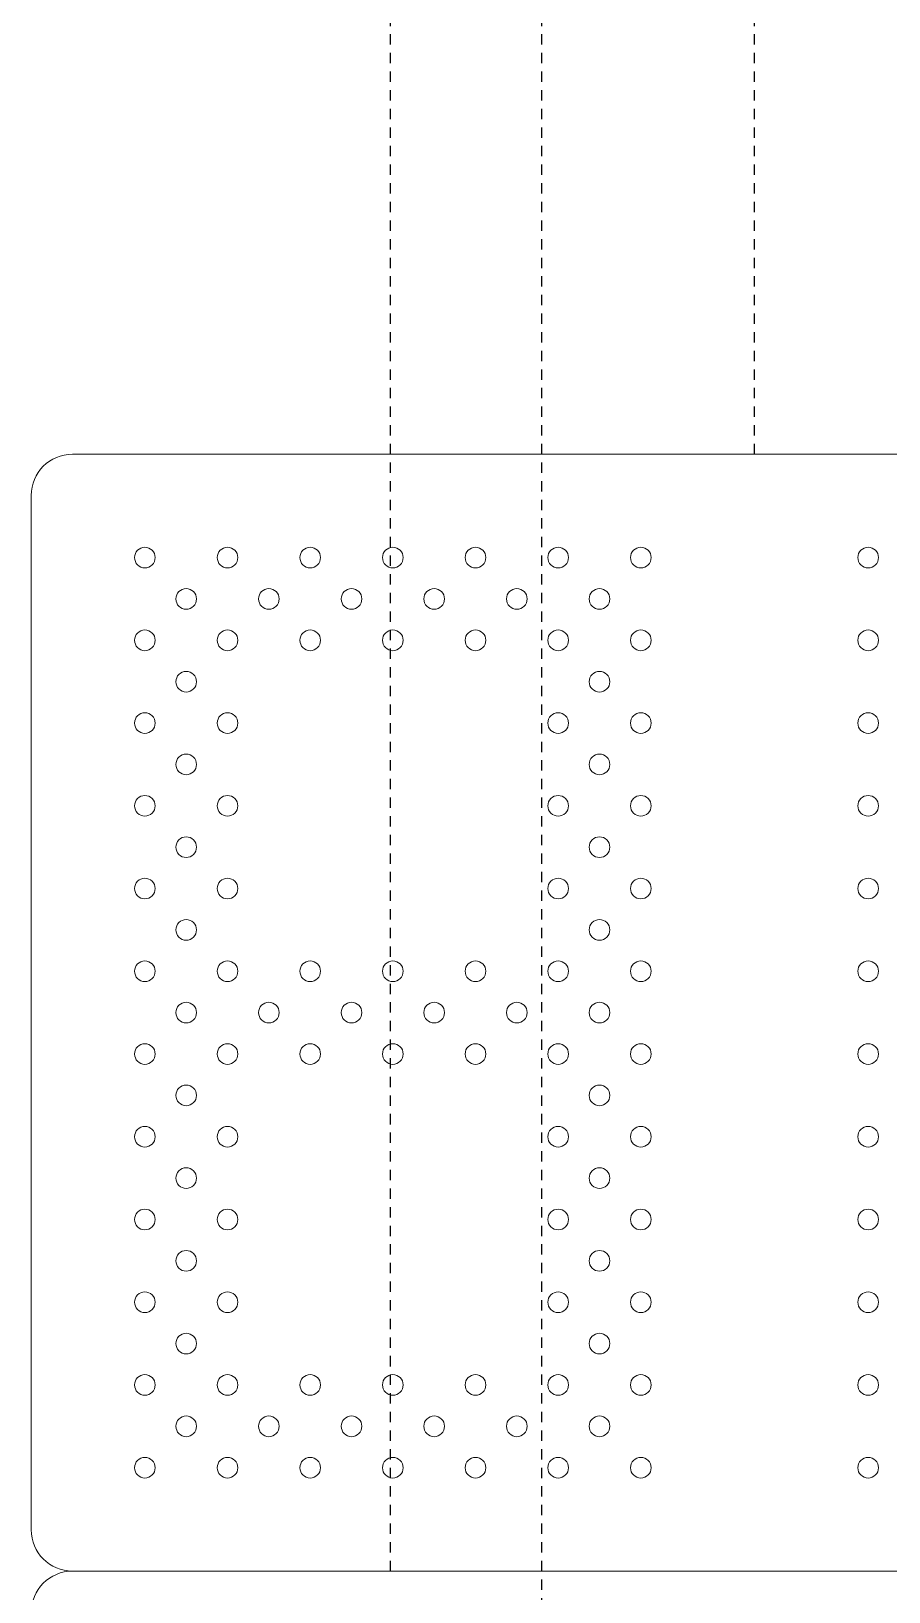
# Model space of a CAD drawing. Header units: inches. Extents: x 300 to 400, y -177 to 73.
# Drawn here: x 323.68 to 334.06, y -68.52 to -49.66 of the extents above; entities that cross this region are included whole.
import ezdxf

# ---------------------------------------------------------------- set-up
doc = ezdxf.new("R2010")
doc.units = ezdxf.units.IN
doc.header["$MEASUREMENT"] = 0
doc.linetypes.add('HIDDEN2', pattern=[0.1875, 0.125, -0.0625])
doc.layers.add('ScoreBone', color=5, linetype='Continuous')

msp = doc.modelspace()

# ---------------------------------------------------------------- linework, layer by layer
at = {"layer": 'ScoreBone', "color": 1, "linetype": 'HIDDEN2'}
for p, q in [((328.029, -68.268), (328.029, 73.232)), ((329.858, -95.268), (329.858, 73.232)), ((332.432, -54.768), (332.432, 73.232))]:
    msp.add_line(p, q, dxfattribs=at)
at = {"layer": 'ScoreBone', "lineweight": 5}
for points in [[(323.682, -55.268), (323.682, -54.992), (323.905, -54.768), (324.182, -54.768)], [(324.182, -54.768), (324.182, -54.768), (340.682, -54.768), (340.682, -54.768)], [(323.682, -67.768), (323.682, -67.768), (323.682, -55.268), (323.682, -55.268)], [(324.182, -68.268), (323.905, -68.268), (323.682, -68.043), (323.682, -67.768)], [(323.682, -68.768), (323.682, -68.492), (323.905, -68.268), (324.182, -68.268)], [(340.682, -68.268), (340.682, -68.268), (324.182, -68.268), (324.182, -68.268)], [(324.182, -68.268), (324.182, -68.268), (340.682, -68.268), (340.682, -68.268)]]:
    msp.add_open_spline(points, degree=3, dxfattribs=at)
for points in [[(325.182, -56.018), (325.182, -56.086), (325.125, -56.143), (325.057, -56.143), (324.988, -56.143), (324.932, -56.086), (324.932, -56.018), (324.932, -55.949), (324.988, -55.893), (325.057, -55.893), (325.125, -55.893), (325.182, -55.949), (325.182, -56.018)], [(326.182, -56.018), (326.182, -56.086), (326.125, -56.143), (326.057, -56.143), (325.988, -56.143), (325.932, -56.086), (325.932, -56.018), (325.932, -55.949), (325.988, -55.893), (326.057, -55.893), (326.125, -55.893), (326.182, -55.949), (326.182, -56.018)], [(327.182, -56.018), (327.182, -56.086), (327.125, -56.143), (327.057, -56.143), (326.988, -56.143), (326.932, -56.086), (326.932, -56.018), (326.932, -55.949), (326.988, -55.893), (327.057, -55.893), (327.125, -55.893), (327.182, -55.949), (327.182, -56.018)], [(328.182, -56.018), (328.182, -56.086), (328.125, -56.143), (328.057, -56.143), (327.988, -56.143), (327.932, -56.086), (327.932, -56.018), (327.932, -55.949), (327.988, -55.893), (328.057, -55.893), (328.125, -55.893), (328.182, -55.949), (328.182, -56.018)], [(329.182, -56.018), (329.182, -56.086), (329.125, -56.143), (329.057, -56.143), (328.988, -56.143), (328.932, -56.086), (328.932, -56.018), (328.932, -55.949), (328.988, -55.893), (329.057, -55.893), (329.125, -55.893), (329.182, -55.949), (329.182, -56.018)], [(330.182, -56.018), (330.182, -56.086), (330.125, -56.143), (330.057, -56.143), (329.988, -56.143), (329.932, -56.086), (329.932, -56.018), (329.932, -55.949), (329.988, -55.893), (330.057, -55.893), (330.125, -55.893), (330.182, -55.949), (330.182, -56.018)], [(331.182, -56.018), (331.182, -56.086), (331.125, -56.143), (331.057, -56.143), (330.988, -56.143), (330.932, -56.086), (330.932, -56.018), (330.932, -55.949), (330.988, -55.893), (331.057, -55.893), (331.125, -55.893), (331.182, -55.949), (331.182, -56.018)], [(333.932, -56.018), (333.932, -56.086), (333.875, -56.143), (333.807, -56.143), (333.738, -56.143), (333.682, -56.086), (333.682, -56.018), (333.682, -55.949), (333.738, -55.893), (333.807, -55.893), (333.875, -55.893), (333.932, -55.949), (333.932, -56.018)], [(325.682, -56.518), (325.682, -56.586), (325.625, -56.643), (325.557, -56.643), (325.488, -56.643), (325.432, -56.586), (325.432, -56.518), (325.432, -56.449), (325.488, -56.393), (325.557, -56.393), (325.625, -56.393), (325.682, -56.449), (325.682, -56.518)], [(326.682, -56.518), (326.682, -56.586), (326.625, -56.643), (326.557, -56.643), (326.488, -56.643), (326.432, -56.586), (326.432, -56.518), (326.432, -56.449), (326.488, -56.393), (326.557, -56.393), (326.625, -56.393), (326.682, -56.449), (326.682, -56.518)], [(327.682, -56.518), (327.682, -56.586), (327.625, -56.643), (327.557, -56.643), (327.488, -56.643), (327.432, -56.586), (327.432, -56.518), (327.432, -56.449), (327.488, -56.393), (327.557, -56.393), (327.625, -56.393), (327.682, -56.449), (327.682, -56.518)], [(328.682, -56.518), (328.682, -56.586), (328.625, -56.643), (328.557, -56.643), (328.488, -56.643), (328.432, -56.586), (328.432, -56.518), (328.432, -56.449), (328.488, -56.393), (328.557, -56.393), (328.625, -56.393), (328.682, -56.449), (328.682, -56.518)], [(329.682, -56.518), (329.682, -56.586), (329.625, -56.643), (329.557, -56.643), (329.488, -56.643), (329.432, -56.586), (329.432, -56.518), (329.432, -56.449), (329.488, -56.393), (329.557, -56.393), (329.625, -56.393), (329.682, -56.449), (329.682, -56.518)], [(330.682, -56.518), (330.682, -56.586), (330.625, -56.643), (330.557, -56.643), (330.488, -56.643), (330.432, -56.586), (330.432, -56.518), (330.432, -56.449), (330.488, -56.393), (330.557, -56.393), (330.625, -56.393), (330.682, -56.449), (330.682, -56.518)], [(325.182, -57.018), (325.182, -57.086), (325.125, -57.143), (325.057, -57.143), (324.988, -57.143), (324.932, -57.086), (324.932, -57.018), (324.932, -56.949), (324.988, -56.893), (325.057, -56.893), (325.125, -56.893), (325.182, -56.949), (325.182, -57.018)], [(326.182, -57.018), (326.182, -57.086), (326.125, -57.143), (326.057, -57.143), (325.988, -57.143), (325.932, -57.086), (325.932, -57.018), (325.932, -56.949), (325.988, -56.893), (326.057, -56.893), (326.125, -56.893), (326.182, -56.949), (326.182, -57.018)], [(327.182, -57.018), (327.182, -57.086), (327.125, -57.143), (327.057, -57.143), (326.988, -57.143), (326.932, -57.086), (326.932, -57.018), (326.932, -56.949), (326.988, -56.893), (327.057, -56.893), (327.125, -56.893), (327.182, -56.949), (327.182, -57.018)], [(328.182, -57.018), (328.182, -57.086), (328.125, -57.143), (328.057, -57.143), (327.988, -57.143), (327.932, -57.086), (327.932, -57.018), (327.932, -56.949), (327.988, -56.893), (328.057, -56.893), (328.125, -56.893), (328.182, -56.949), (328.182, -57.018)], [(329.182, -57.018), (329.182, -57.086), (329.125, -57.143), (329.057, -57.143), (328.988, -57.143), (328.932, -57.086), (328.932, -57.018), (328.932, -56.949), (328.988, -56.893), (329.057, -56.893), (329.125, -56.893), (329.182, -56.949), (329.182, -57.018)], [(330.182, -57.018), (330.182, -57.086), (330.125, -57.143), (330.057, -57.143), (329.988, -57.143), (329.932, -57.086), (329.932, -57.018), (329.932, -56.949), (329.988, -56.893), (330.057, -56.893), (330.125, -56.893), (330.182, -56.949), (330.182, -57.018)], [(331.182, -57.018), (331.182, -57.086), (331.125, -57.143), (331.057, -57.143), (330.988, -57.143), (330.932, -57.086), (330.932, -57.018), (330.932, -56.949), (330.988, -56.893), (331.057, -56.893), (331.125, -56.893), (331.182, -56.949), (331.182, -57.018)], [(333.932, -57.018), (333.932, -57.086), (333.875, -57.143), (333.807, -57.143), (333.738, -57.143), (333.682, -57.086), (333.682, -57.018), (333.682, -56.949), (333.738, -56.893), (333.807, -56.893), (333.875, -56.893), (333.932, -56.949), (333.932, -57.018)], [(325.682, -57.518), (325.682, -57.586), (325.625, -57.643), (325.557, -57.643), (325.488, -57.643), (325.432, -57.586), (325.432, -57.518), (325.432, -57.449), (325.488, -57.393), (325.557, -57.393), (325.625, -57.393), (325.682, -57.449), (325.682, -57.518)], [(330.682, -57.518), (330.682, -57.586), (330.625, -57.643), (330.557, -57.643), (330.488, -57.643), (330.432, -57.586), (330.432, -57.518), (330.432, -57.449), (330.488, -57.393), (330.557, -57.393), (330.625, -57.393), (330.682, -57.449), (330.682, -57.518)], [(325.182, -58.018), (325.182, -58.086), (325.125, -58.143), (325.057, -58.143), (324.988, -58.143), (324.932, -58.086), (324.932, -58.018), (324.932, -57.949), (324.988, -57.893), (325.057, -57.893), (325.125, -57.893), (325.182, -57.949), (325.182, -58.018)], [(326.182, -58.018), (326.182, -58.086), (326.125, -58.143), (326.057, -58.143), (325.988, -58.143), (325.932, -58.086), (325.932, -58.018), (325.932, -57.949), (325.988, -57.893), (326.057, -57.893), (326.125, -57.893), (326.182, -57.949), (326.182, -58.018)], [(330.182, -58.018), (330.182, -58.086), (330.125, -58.143), (330.057, -58.143), (329.988, -58.143), (329.932, -58.086), (329.932, -58.018), (329.932, -57.949), (329.988, -57.893), (330.057, -57.893), (330.125, -57.893), (330.182, -57.949), (330.182, -58.018)], [(331.182, -58.018), (331.182, -58.086), (331.125, -58.143), (331.057, -58.143), (330.988, -58.143), (330.932, -58.086), (330.932, -58.018), (330.932, -57.949), (330.988, -57.893), (331.057, -57.893), (331.125, -57.893), (331.182, -57.949), (331.182, -58.018)], [(333.932, -58.018), (333.932, -58.086), (333.875, -58.143), (333.807, -58.143), (333.738, -58.143), (333.682, -58.086), (333.682, -58.018), (333.682, -57.949), (333.738, -57.893), (333.807, -57.893), (333.875, -57.893), (333.932, -57.949), (333.932, -58.018)], [(325.682, -58.518), (325.682, -58.586), (325.625, -58.643), (325.557, -58.643), (325.488, -58.643), (325.432, -58.586), (325.432, -58.518), (325.432, -58.449), (325.488, -58.393), (325.557, -58.393), (325.625, -58.393), (325.682, -58.449), (325.682, -58.518)], [(330.682, -58.518), (330.682, -58.586), (330.625, -58.643), (330.557, -58.643), (330.488, -58.643), (330.432, -58.586), (330.432, -58.518), (330.432, -58.449), (330.488, -58.393), (330.557, -58.393), (330.625, -58.393), (330.682, -58.449), (330.682, -58.518)], [(325.182, -59.018), (325.182, -59.086), (325.125, -59.143), (325.057, -59.143), (324.988, -59.143), (324.932, -59.086), (324.932, -59.018), (324.932, -58.949), (324.988, -58.893), (325.057, -58.893), (325.125, -58.893), (325.182, -58.949), (325.182, -59.018)], [(326.182, -59.018), (326.182, -59.086), (326.125, -59.143), (326.057, -59.143), (325.988, -59.143), (325.932, -59.086), (325.932, -59.018), (325.932, -58.949), (325.988, -58.893), (326.057, -58.893), (326.125, -58.893), (326.182, -58.949), (326.182, -59.018)], [(330.182, -59.018), (330.182, -59.086), (330.125, -59.143), (330.057, -59.143), (329.988, -59.143), (329.932, -59.086), (329.932, -59.018), (329.932, -58.949), (329.988, -58.893), (330.057, -58.893), (330.125, -58.893), (330.182, -58.949), (330.182, -59.018)], [(331.182, -59.018), (331.182, -59.086), (331.125, -59.143), (331.057, -59.143), (330.988, -59.143), (330.932, -59.086), (330.932, -59.018), (330.932, -58.949), (330.988, -58.893), (331.057, -58.893), (331.125, -58.893), (331.182, -58.949), (331.182, -59.018)], [(333.932, -59.018), (333.932, -59.086), (333.875, -59.143), (333.807, -59.143), (333.738, -59.143), (333.682, -59.086), (333.682, -59.018), (333.682, -58.949), (333.738, -58.893), (333.807, -58.893), (333.875, -58.893), (333.932, -58.949), (333.932, -59.018)], [(325.682, -59.518), (325.682, -59.586), (325.625, -59.643), (325.557, -59.643), (325.488, -59.643), (325.432, -59.586), (325.432, -59.518), (325.432, -59.449), (325.488, -59.393), (325.557, -59.393), (325.625, -59.393), (325.682, -59.449), (325.682, -59.518)], [(330.682, -59.518), (330.682, -59.586), (330.625, -59.643), (330.557, -59.643), (330.488, -59.643), (330.432, -59.586), (330.432, -59.518), (330.432, -59.449), (330.488, -59.393), (330.557, -59.393), (330.625, -59.393), (330.682, -59.449), (330.682, -59.518)], [(325.182, -60.018), (325.182, -60.086), (325.125, -60.143), (325.057, -60.143), (324.988, -60.143), (324.932, -60.086), (324.932, -60.018), (324.932, -59.949), (324.988, -59.893), (325.057, -59.893), (325.125, -59.893), (325.182, -59.949), (325.182, -60.018)], [(326.182, -60.018), (326.182, -60.086), (326.125, -60.143), (326.057, -60.143), (325.988, -60.143), (325.932, -60.086), (325.932, -60.018), (325.932, -59.949), (325.988, -59.893), (326.057, -59.893), (326.125, -59.893), (326.182, -59.949), (326.182, -60.018)], [(330.182, -60.018), (330.182, -60.086), (330.125, -60.143), (330.057, -60.143), (329.988, -60.143), (329.932, -60.086), (329.932, -60.018), (329.932, -59.949), (329.988, -59.893), (330.057, -59.893), (330.125, -59.893), (330.182, -59.949), (330.182, -60.018)], [(331.182, -60.018), (331.182, -60.086), (331.125, -60.143), (331.057, -60.143), (330.988, -60.143), (330.932, -60.086), (330.932, -60.018), (330.932, -59.949), (330.988, -59.893), (331.057, -59.893), (331.125, -59.893), (331.182, -59.949), (331.182, -60.018)], [(333.932, -60.018), (333.932, -60.086), (333.875, -60.143), (333.807, -60.143), (333.738, -60.143), (333.682, -60.086), (333.682, -60.018), (333.682, -59.949), (333.738, -59.893), (333.807, -59.893), (333.875, -59.893), (333.932, -59.949), (333.932, -60.018)], [(325.682, -60.518), (325.682, -60.586), (325.625, -60.643), (325.557, -60.643), (325.488, -60.643), (325.432, -60.586), (325.432, -60.518), (325.432, -60.449), (325.488, -60.393), (325.557, -60.393), (325.625, -60.393), (325.682, -60.449), (325.682, -60.518)], [(330.682, -60.518), (330.682, -60.586), (330.625, -60.643), (330.557, -60.643), (330.488, -60.643), (330.432, -60.586), (330.432, -60.518), (330.432, -60.449), (330.488, -60.393), (330.557, -60.393), (330.625, -60.393), (330.682, -60.449), (330.682, -60.518)], [(325.182, -61.018), (325.182, -61.086), (325.125, -61.143), (325.057, -61.143), (324.988, -61.143), (324.932, -61.086), (324.932, -61.018), (324.932, -60.949), (324.988, -60.893), (325.057, -60.893), (325.125, -60.893), (325.182, -60.949), (325.182, -61.018)], [(326.182, -61.018), (326.182, -61.086), (326.125, -61.143), (326.057, -61.143), (325.988, -61.143), (325.932, -61.086), (325.932, -61.018), (325.932, -60.949), (325.988, -60.893), (326.057, -60.893), (326.125, -60.893), (326.182, -60.949), (326.182, -61.018)], [(327.182, -61.018), (327.182, -61.086), (327.125, -61.143), (327.057, -61.143), (326.988, -61.143), (326.932, -61.086), (326.932, -61.018), (326.932, -60.949), (326.988, -60.893), (327.057, -60.893), (327.125, -60.893), (327.182, -60.949), (327.182, -61.018)], [(328.182, -61.018), (328.182, -61.086), (328.125, -61.143), (328.057, -61.143), (327.988, -61.143), (327.932, -61.086), (327.932, -61.018), (327.932, -60.949), (327.988, -60.893), (328.057, -60.893), (328.125, -60.893), (328.182, -60.949), (328.182, -61.018)], [(329.182, -61.018), (329.182, -61.086), (329.125, -61.143), (329.057, -61.143), (328.988, -61.143), (328.932, -61.086), (328.932, -61.018), (328.932, -60.949), (328.988, -60.893), (329.057, -60.893), (329.125, -60.893), (329.182, -60.949), (329.182, -61.018)], [(330.182, -61.018), (330.182, -61.086), (330.125, -61.143), (330.057, -61.143), (329.988, -61.143), (329.932, -61.086), (329.932, -61.018), (329.932, -60.949), (329.988, -60.893), (330.057, -60.893), (330.125, -60.893), (330.182, -60.949), (330.182, -61.018)], [(331.182, -61.018), (331.182, -61.086), (331.125, -61.143), (331.057, -61.143), (330.988, -61.143), (330.932, -61.086), (330.932, -61.018), (330.932, -60.949), (330.988, -60.893), (331.057, -60.893), (331.125, -60.893), (331.182, -60.949), (331.182, -61.018)], [(333.932, -61.018), (333.932, -61.086), (333.875, -61.143), (333.807, -61.143), (333.738, -61.143), (333.682, -61.086), (333.682, -61.018), (333.682, -60.949), (333.738, -60.893), (333.807, -60.893), (333.875, -60.893), (333.932, -60.949), (333.932, -61.018)], [(325.682, -61.518), (325.682, -61.586), (325.625, -61.643), (325.557, -61.643), (325.488, -61.643), (325.432, -61.586), (325.432, -61.518), (325.432, -61.449), (325.488, -61.393), (325.557, -61.393), (325.625, -61.393), (325.682, -61.449), (325.682, -61.518)], [(326.682, -61.518), (326.682, -61.586), (326.625, -61.643), (326.557, -61.643), (326.488, -61.643), (326.432, -61.586), (326.432, -61.518), (326.432, -61.449), (326.488, -61.393), (326.557, -61.393), (326.625, -61.393), (326.682, -61.449), (326.682, -61.518)], [(327.682, -61.518), (327.682, -61.586), (327.625, -61.643), (327.557, -61.643), (327.488, -61.643), (327.432, -61.586), (327.432, -61.518), (327.432, -61.449), (327.488, -61.393), (327.557, -61.393), (327.625, -61.393), (327.682, -61.449), (327.682, -61.518)], [(328.682, -61.518), (328.682, -61.586), (328.625, -61.643), (328.557, -61.643), (328.488, -61.643), (328.432, -61.586), (328.432, -61.518), (328.432, -61.449), (328.488, -61.393), (328.557, -61.393), (328.625, -61.393), (328.682, -61.449), (328.682, -61.518)], [(329.682, -61.518), (329.682, -61.586), (329.625, -61.643), (329.557, -61.643), (329.488, -61.643), (329.432, -61.586), (329.432, -61.518), (329.432, -61.449), (329.488, -61.393), (329.557, -61.393), (329.625, -61.393), (329.682, -61.449), (329.682, -61.518)], [(330.682, -61.518), (330.682, -61.586), (330.625, -61.643), (330.557, -61.643), (330.488, -61.643), (330.432, -61.586), (330.432, -61.518), (330.432, -61.449), (330.488, -61.393), (330.557, -61.393), (330.625, -61.393), (330.682, -61.449), (330.682, -61.518)], [(325.182, -62.018), (325.182, -62.086), (325.125, -62.143), (325.057, -62.143), (324.988, -62.143), (324.932, -62.086), (324.932, -62.018), (324.932, -61.949), (324.988, -61.893), (325.057, -61.893), (325.125, -61.893), (325.182, -61.949), (325.182, -62.018)], [(326.182, -62.018), (326.182, -62.086), (326.125, -62.143), (326.057, -62.143), (325.988, -62.143), (325.932, -62.086), (325.932, -62.018), (325.932, -61.949), (325.988, -61.893), (326.057, -61.893), (326.125, -61.893), (326.182, -61.949), (326.182, -62.018)], [(327.182, -62.018), (327.182, -62.086), (327.125, -62.143), (327.057, -62.143), (326.988, -62.143), (326.932, -62.086), (326.932, -62.018), (326.932, -61.949), (326.988, -61.893), (327.057, -61.893), (327.125, -61.893), (327.182, -61.949), (327.182, -62.018)], [(328.182, -62.018), (328.182, -62.086), (328.125, -62.143), (328.057, -62.143), (327.988, -62.143), (327.932, -62.086), (327.932, -62.018), (327.932, -61.949), (327.988, -61.893), (328.057, -61.893), (328.125, -61.893), (328.182, -61.949), (328.182, -62.018)], [(329.182, -62.018), (329.182, -62.086), (329.125, -62.143), (329.057, -62.143), (328.988, -62.143), (328.932, -62.086), (328.932, -62.018), (328.932, -61.949), (328.988, -61.893), (329.057, -61.893), (329.125, -61.893), (329.182, -61.949), (329.182, -62.018)], [(330.182, -62.018), (330.182, -62.086), (330.125, -62.143), (330.057, -62.143), (329.988, -62.143), (329.932, -62.086), (329.932, -62.018), (329.932, -61.949), (329.988, -61.893), (330.057, -61.893), (330.125, -61.893), (330.182, -61.949), (330.182, -62.018)], [(331.182, -62.018), (331.182, -62.086), (331.125, -62.143), (331.057, -62.143), (330.988, -62.143), (330.932, -62.086), (330.932, -62.018), (330.932, -61.949), (330.988, -61.893), (331.057, -61.893), (331.125, -61.893), (331.182, -61.949), (331.182, -62.018)], [(333.932, -62.018), (333.932, -62.086), (333.875, -62.143), (333.807, -62.143), (333.738, -62.143), (333.682, -62.086), (333.682, -62.018), (333.682, -61.949), (333.738, -61.893), (333.807, -61.893), (333.875, -61.893), (333.932, -61.949), (333.932, -62.018)], [(325.682, -62.518), (325.682, -62.586), (325.625, -62.643), (325.557, -62.643), (325.488, -62.643), (325.432, -62.586), (325.432, -62.518), (325.432, -62.449), (325.488, -62.393), (325.557, -62.393), (325.625, -62.393), (325.682, -62.449), (325.682, -62.518)], [(330.682, -62.518), (330.682, -62.586), (330.625, -62.643), (330.557, -62.643), (330.488, -62.643), (330.432, -62.586), (330.432, -62.518), (330.432, -62.449), (330.488, -62.393), (330.557, -62.393), (330.625, -62.393), (330.682, -62.449), (330.682, -62.518)], [(325.182, -63.018), (325.182, -63.086), (325.125, -63.143), (325.057, -63.143), (324.988, -63.143), (324.932, -63.086), (324.932, -63.018), (324.932, -62.949), (324.988, -62.893), (325.057, -62.893), (325.125, -62.893), (325.182, -62.949), (325.182, -63.018)], [(325.182, -63.018), (325.182, -63.086), (325.125, -63.143), (325.057, -63.143), (324.988, -63.143), (324.932, -63.086), (324.932, -63.018), (324.932, -62.949), (324.988, -62.893), (325.057, -62.893), (325.125, -62.893), (325.182, -62.949), (325.182, -63.018)], [(326.182, -63.018), (326.182, -63.086), (326.125, -63.143), (326.057, -63.143), (325.988, -63.143), (325.932, -63.086), (325.932, -63.018), (325.932, -62.949), (325.988, -62.893), (326.057, -62.893), (326.125, -62.893), (326.182, -62.949), (326.182, -63.018)], [(326.182, -63.018), (326.182, -63.086), (326.125, -63.143), (326.057, -63.143), (325.988, -63.143), (325.932, -63.086), (325.932, -63.018), (325.932, -62.949), (325.988, -62.893), (326.057, -62.893), (326.125, -62.893), (326.182, -62.949), (326.182, -63.018)], [(330.182, -63.018), (330.182, -63.086), (330.125, -63.143), (330.057, -63.143), (329.988, -63.143), (329.932, -63.086), (329.932, -63.018), (329.932, -62.949), (329.988, -62.893), (330.057, -62.893), (330.125, -62.893), (330.182, -62.949), (330.182, -63.018)], [(330.182, -63.018), (330.182, -63.086), (330.125, -63.143), (330.057, -63.143), (329.988, -63.143), (329.932, -63.086), (329.932, -63.018), (329.932, -62.949), (329.988, -62.893), (330.057, -62.893), (330.125, -62.893), (330.182, -62.949), (330.182, -63.018)], [(331.182, -63.018), (331.182, -63.086), (331.125, -63.143), (331.057, -63.143), (330.988, -63.143), (330.932, -63.086), (330.932, -63.018), (330.932, -62.949), (330.988, -62.893), (331.057, -62.893), (331.125, -62.893), (331.182, -62.949), (331.182, -63.018)], [(331.182, -63.018), (331.182, -63.086), (331.125, -63.143), (331.057, -63.143), (330.988, -63.143), (330.932, -63.086), (330.932, -63.018), (330.932, -62.949), (330.988, -62.893), (331.057, -62.893), (331.125, -62.893), (331.182, -62.949), (331.182, -63.018)], [(333.932, -63.018), (333.932, -63.086), (333.875, -63.143), (333.807, -63.143), (333.738, -63.143), (333.682, -63.086), (333.682, -63.018), (333.682, -62.949), (333.738, -62.893), (333.807, -62.893), (333.875, -62.893), (333.932, -62.949), (333.932, -63.018)], [(333.932, -63.018), (333.932, -63.086), (333.875, -63.143), (333.807, -63.143), (333.738, -63.143), (333.682, -63.086), (333.682, -63.018), (333.682, -62.949), (333.738, -62.893), (333.807, -62.893), (333.875, -62.893), (333.932, -62.949), (333.932, -63.018)], [(325.682, -63.518), (325.682, -63.586), (325.625, -63.643), (325.557, -63.643), (325.488, -63.643), (325.432, -63.586), (325.432, -63.518), (325.432, -63.449), (325.488, -63.393), (325.557, -63.393), (325.625, -63.393), (325.682, -63.449), (325.682, -63.518)], [(325.682, -63.518), (325.682, -63.586), (325.625, -63.643), (325.557, -63.643), (325.488, -63.643), (325.432, -63.586), (325.432, -63.518), (325.432, -63.449), (325.488, -63.393), (325.557, -63.393), (325.625, -63.393), (325.682, -63.449), (325.682, -63.518)], [(330.682, -63.518), (330.682, -63.586), (330.625, -63.643), (330.557, -63.643), (330.488, -63.643), (330.432, -63.586), (330.432, -63.518), (330.432, -63.449), (330.488, -63.393), (330.557, -63.393), (330.625, -63.393), (330.682, -63.449), (330.682, -63.518)], [(330.682, -63.518), (330.682, -63.586), (330.625, -63.643), (330.557, -63.643), (330.488, -63.643), (330.432, -63.586), (330.432, -63.518), (330.432, -63.449), (330.488, -63.393), (330.557, -63.393), (330.625, -63.393), (330.682, -63.449), (330.682, -63.518)], [(325.182, -64.018), (325.182, -64.086), (325.125, -64.143), (325.057, -64.143), (324.988, -64.143), (324.932, -64.086), (324.932, -64.018), (324.932, -63.949), (324.988, -63.893), (325.057, -63.893), (325.125, -63.893), (325.182, -63.949), (325.182, -64.018)], [(326.182, -64.018), (326.182, -64.086), (326.125, -64.143), (326.057, -64.143), (325.988, -64.143), (325.932, -64.086), (325.932, -64.018), (325.932, -63.949), (325.988, -63.893), (326.057, -63.893), (326.125, -63.893), (326.182, -63.949), (326.182, -64.018)], [(330.182, -64.018), (330.182, -64.086), (330.125, -64.143), (330.057, -64.143), (329.988, -64.143), (329.932, -64.086), (329.932, -64.018), (329.932, -63.949), (329.988, -63.893), (330.057, -63.893), (330.125, -63.893), (330.182, -63.949), (330.182, -64.018)], [(331.182, -64.018), (331.182, -64.086), (331.125, -64.143), (331.057, -64.143), (330.988, -64.143), (330.932, -64.086), (330.932, -64.018), (330.932, -63.949), (330.988, -63.893), (331.057, -63.893), (331.125, -63.893), (331.182, -63.949), (331.182, -64.018)], [(333.932, -64.018), (333.932, -64.086), (333.875, -64.143), (333.807, -64.143), (333.738, -64.143), (333.682, -64.086), (333.682, -64.018), (333.682, -63.949), (333.738, -63.893), (333.807, -63.893), (333.875, -63.893), (333.932, -63.949), (333.932, -64.018)], [(325.682, -64.518), (325.682, -64.586), (325.625, -64.643), (325.557, -64.643), (325.488, -64.643), (325.432, -64.586), (325.432, -64.518), (325.432, -64.449), (325.488, -64.393), (325.557, -64.393), (325.625, -64.393), (325.682, -64.449), (325.682, -64.518)], [(330.682, -64.518), (330.682, -64.586), (330.625, -64.643), (330.557, -64.643), (330.488, -64.643), (330.432, -64.586), (330.432, -64.518), (330.432, -64.449), (330.488, -64.393), (330.557, -64.393), (330.625, -64.393), (330.682, -64.449), (330.682, -64.518)], [(325.182, -65.018), (325.182, -65.086), (325.125, -65.143), (325.057, -65.143), (324.988, -65.143), (324.932, -65.086), (324.932, -65.018), (324.932, -64.949), (324.988, -64.893), (325.057, -64.893), (325.125, -64.893), (325.182, -64.949), (325.182, -65.018)], [(326.182, -65.018), (326.182, -65.086), (326.125, -65.143), (326.057, -65.143), (325.988, -65.143), (325.932, -65.086), (325.932, -65.018), (325.932, -64.949), (325.988, -64.893), (326.057, -64.893), (326.125, -64.893), (326.182, -64.949), (326.182, -65.018)], [(330.182, -65.018), (330.182, -65.086), (330.125, -65.143), (330.057, -65.143), (329.988, -65.143), (329.932, -65.086), (329.932, -65.018), (329.932, -64.949), (329.988, -64.893), (330.057, -64.893), (330.125, -64.893), (330.182, -64.949), (330.182, -65.018)], [(331.182, -65.018), (331.182, -65.086), (331.125, -65.143), (331.057, -65.143), (330.988, -65.143), (330.932, -65.086), (330.932, -65.018), (330.932, -64.949), (330.988, -64.893), (331.057, -64.893), (331.125, -64.893), (331.182, -64.949), (331.182, -65.018)], [(333.932, -65.018), (333.932, -65.086), (333.875, -65.143), (333.807, -65.143), (333.738, -65.143), (333.682, -65.086), (333.682, -65.018), (333.682, -64.949), (333.738, -64.893), (333.807, -64.893), (333.875, -64.893), (333.932, -64.949), (333.932, -65.018)], [(325.682, -65.518), (325.682, -65.586), (325.625, -65.643), (325.557, -65.643), (325.488, -65.643), (325.432, -65.586), (325.432, -65.518), (325.432, -65.449), (325.488, -65.393), (325.557, -65.393), (325.625, -65.393), (325.682, -65.449), (325.682, -65.518)], [(330.682, -65.518), (330.682, -65.586), (330.625, -65.643), (330.557, -65.643), (330.488, -65.643), (330.432, -65.586), (330.432, -65.518), (330.432, -65.449), (330.488, -65.393), (330.557, -65.393), (330.625, -65.393), (330.682, -65.449), (330.682, -65.518)], [(325.182, -66.018), (325.182, -66.086), (325.125, -66.143), (325.057, -66.143), (324.988, -66.143), (324.932, -66.086), (324.932, -66.018), (324.932, -65.949), (324.988, -65.893), (325.057, -65.893), (325.125, -65.893), (325.182, -65.949), (325.182, -66.018)], [(326.182, -66.018), (326.182, -66.086), (326.125, -66.143), (326.057, -66.143), (325.988, -66.143), (325.932, -66.086), (325.932, -66.018), (325.932, -65.949), (325.988, -65.893), (326.057, -65.893), (326.125, -65.893), (326.182, -65.949), (326.182, -66.018)], [(327.182, -66.018), (327.182, -66.086), (327.125, -66.143), (327.057, -66.143), (326.988, -66.143), (326.932, -66.086), (326.932, -66.018), (326.932, -65.949), (326.988, -65.893), (327.057, -65.893), (327.125, -65.893), (327.182, -65.949), (327.182, -66.018)], [(328.182, -66.018), (328.182, -66.086), (328.125, -66.143), (328.057, -66.143), (327.988, -66.143), (327.932, -66.086), (327.932, -66.018), (327.932, -65.949), (327.988, -65.893), (328.057, -65.893), (328.125, -65.893), (328.182, -65.949), (328.182, -66.018)], [(329.182, -66.018), (329.182, -66.086), (329.125, -66.143), (329.057, -66.143), (328.988, -66.143), (328.932, -66.086), (328.932, -66.018), (328.932, -65.949), (328.988, -65.893), (329.057, -65.893), (329.125, -65.893), (329.182, -65.949), (329.182, -66.018)], [(330.182, -66.018), (330.182, -66.086), (330.125, -66.143), (330.057, -66.143), (329.988, -66.143), (329.932, -66.086), (329.932, -66.018), (329.932, -65.949), (329.988, -65.893), (330.057, -65.893), (330.125, -65.893), (330.182, -65.949), (330.182, -66.018)], [(331.182, -66.018), (331.182, -66.086), (331.125, -66.143), (331.057, -66.143), (330.988, -66.143), (330.932, -66.086), (330.932, -66.018), (330.932, -65.949), (330.988, -65.893), (331.057, -65.893), (331.125, -65.893), (331.182, -65.949), (331.182, -66.018)], [(333.932, -66.018), (333.932, -66.086), (333.875, -66.143), (333.807, -66.143), (333.738, -66.143), (333.682, -66.086), (333.682, -66.018), (333.682, -65.949), (333.738, -65.893), (333.807, -65.893), (333.875, -65.893), (333.932, -65.949), (333.932, -66.018)], [(325.682, -66.518), (325.682, -66.586), (325.625, -66.643), (325.557, -66.643), (325.488, -66.643), (325.432, -66.586), (325.432, -66.518), (325.432, -66.449), (325.488, -66.393), (325.557, -66.393), (325.625, -66.393), (325.682, -66.449), (325.682, -66.518)], [(326.682, -66.518), (326.682, -66.586), (326.625, -66.643), (326.557, -66.643), (326.488, -66.643), (326.432, -66.586), (326.432, -66.518), (326.432, -66.449), (326.488, -66.393), (326.557, -66.393), (326.625, -66.393), (326.682, -66.449), (326.682, -66.518)], [(327.682, -66.518), (327.682, -66.586), (327.625, -66.643), (327.557, -66.643), (327.488, -66.643), (327.432, -66.586), (327.432, -66.518), (327.432, -66.449), (327.488, -66.393), (327.557, -66.393), (327.625, -66.393), (327.682, -66.449), (327.682, -66.518)], [(328.682, -66.518), (328.682, -66.586), (328.625, -66.643), (328.557, -66.643), (328.488, -66.643), (328.432, -66.586), (328.432, -66.518), (328.432, -66.449), (328.488, -66.393), (328.557, -66.393), (328.625, -66.393), (328.682, -66.449), (328.682, -66.518)], [(329.682, -66.518), (329.682, -66.586), (329.625, -66.643), (329.557, -66.643), (329.488, -66.643), (329.432, -66.586), (329.432, -66.518), (329.432, -66.449), (329.488, -66.393), (329.557, -66.393), (329.625, -66.393), (329.682, -66.449), (329.682, -66.518)], [(330.682, -66.518), (330.682, -66.586), (330.625, -66.643), (330.557, -66.643), (330.488, -66.643), (330.432, -66.586), (330.432, -66.518), (330.432, -66.449), (330.488, -66.393), (330.557, -66.393), (330.625, -66.393), (330.682, -66.449), (330.682, -66.518)], [(325.182, -67.018), (325.182, -67.086), (325.125, -67.143), (325.057, -67.143), (324.988, -67.143), (324.932, -67.086), (324.932, -67.018), (324.932, -66.949), (324.988, -66.893), (325.057, -66.893), (325.125, -66.893), (325.182, -66.949), (325.182, -67.018)], [(326.182, -67.018), (326.182, -67.086), (326.125, -67.143), (326.057, -67.143), (325.988, -67.143), (325.932, -67.086), (325.932, -67.018), (325.932, -66.949), (325.988, -66.893), (326.057, -66.893), (326.125, -66.893), (326.182, -66.949), (326.182, -67.018)], [(327.182, -67.018), (327.182, -67.086), (327.125, -67.143), (327.057, -67.143), (326.988, -67.143), (326.932, -67.086), (326.932, -67.018), (326.932, -66.949), (326.988, -66.893), (327.057, -66.893), (327.125, -66.893), (327.182, -66.949), (327.182, -67.018)], [(328.182, -67.018), (328.182, -67.086), (328.125, -67.143), (328.057, -67.143), (327.988, -67.143), (327.932, -67.086), (327.932, -67.018), (327.932, -66.949), (327.988, -66.893), (328.057, -66.893), (328.125, -66.893), (328.182, -66.949), (328.182, -67.018)], [(329.182, -67.018), (329.182, -67.086), (329.125, -67.143), (329.057, -67.143), (328.988, -67.143), (328.932, -67.086), (328.932, -67.018), (328.932, -66.949), (328.988, -66.893), (329.057, -66.893), (329.125, -66.893), (329.182, -66.949), (329.182, -67.018)], [(330.182, -67.018), (330.182, -67.086), (330.125, -67.143), (330.057, -67.143), (329.988, -67.143), (329.932, -67.086), (329.932, -67.018), (329.932, -66.949), (329.988, -66.893), (330.057, -66.893), (330.125, -66.893), (330.182, -66.949), (330.182, -67.018)], [(331.182, -67.018), (331.182, -67.086), (331.125, -67.143), (331.057, -67.143), (330.988, -67.143), (330.932, -67.086), (330.932, -67.018), (330.932, -66.949), (330.988, -66.893), (331.057, -66.893), (331.125, -66.893), (331.182, -66.949), (331.182, -67.018)], [(333.932, -67.018), (333.932, -67.086), (333.875, -67.143), (333.807, -67.143), (333.738, -67.143), (333.682, -67.086), (333.682, -67.018), (333.682, -66.949), (333.738, -66.893), (333.807, -66.893), (333.875, -66.893), (333.932, -66.949), (333.932, -67.018)]]:
    msp.add_open_spline(points, degree=3, knots=[0, 0, 0, 0, 1, 1, 1, 2, 2, 2, 3, 3, 3, 4, 4, 4, 4], dxfattribs=at)

doc.saveas('drawing.dxf')
